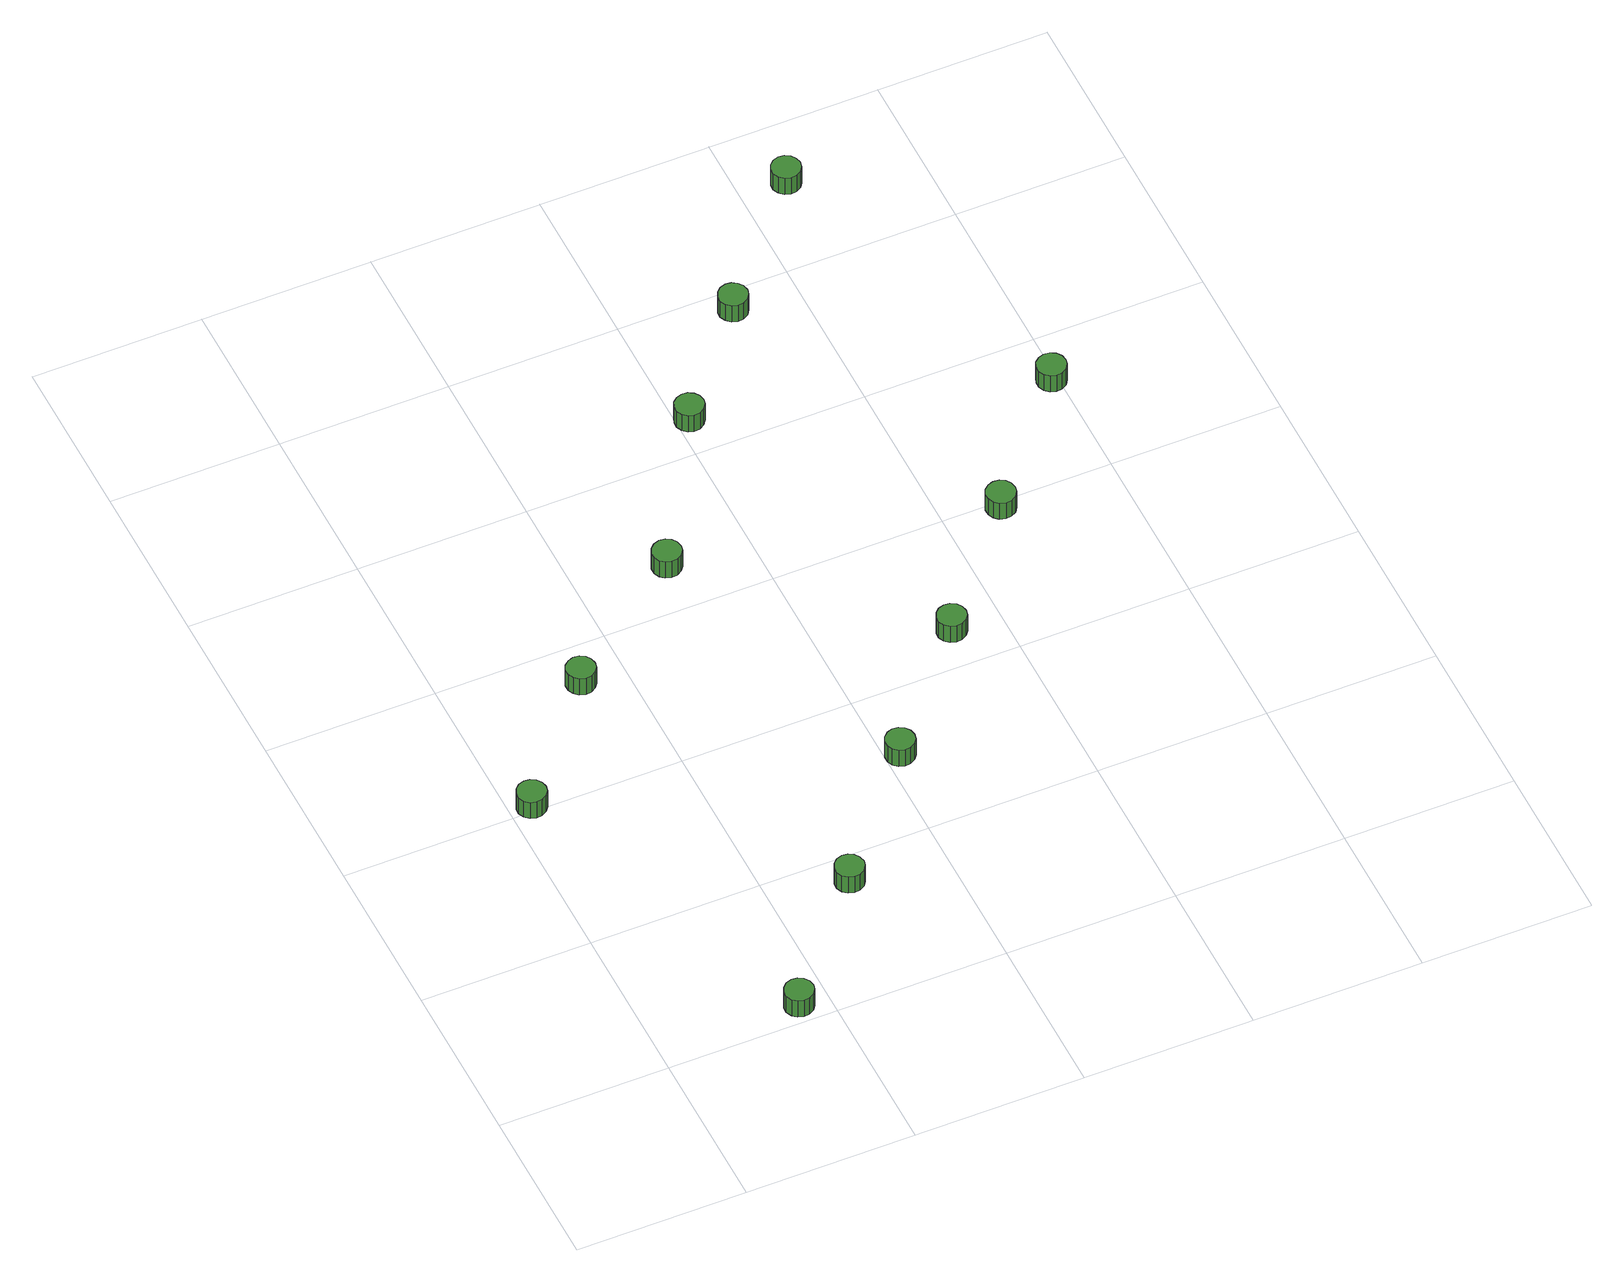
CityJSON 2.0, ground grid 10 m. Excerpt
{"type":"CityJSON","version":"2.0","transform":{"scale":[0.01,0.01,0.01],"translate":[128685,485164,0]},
"CityObjects":{
"tree1":{"type":"SolitaryVegetationObject","attributes":{"function":"something"},"geometry":[{"type":"MultiSurface","lod":"1","boundaries":[[[0,1,2,3,4,5,6,7,8,9,10,11,12,13,14]],[[15,16,17,18,19,20,21,22,23,24,25,26,27,28,29]],[[0,29,28,1]],[[1,28,27,2]],[[2,27,26,3]],[[3,26,25,4]],[[4,25,24,5]],[[5,24,23,6]],[[6,23,22,7]],[[7,22,21,8]],[[8,21,20,9]],[[9,20,19,10]],[[10,19,18,11]],[[11,18,17,12]],[[12,17,16,13]],[[13,16,15,14]],[[14,15,29,0]]]}]},
"tree2":{"type":"SolitaryVegetationObject","attributes":{"function":"something"},"geometry":[{"type":"MultiSurface","lod":"1","boundaries":[[[30,31,32,33,34,35,36,37,38,39,40,41,42,43,44]],[[45,46,47,48,49,50,51,52,53,54,55,56,57,58,59]],[[30,59,58,31]],[[31,58,57,32]],[[32,57,56,33]],[[33,56,55,34]],[[34,55,54,35]],[[35,54,53,36]],[[36,53,52,37]],[[37,52,51,38]],[[38,51,50,39]],[[39,50,49,40]],[[40,49,48,41]],[[41,48,47,42]],[[42,47,46,43]],[[43,46,45,44]],[[44,45,59,30]]]}]},
"tree3":{"type":"SolitaryVegetationObject","attributes":{"function":"something"},"geometry":[{"type":"MultiSurface","lod":"1","boundaries":[[[60,61,62,63,64,65,66,67,68,69,70,71,72,73,74]],[[75,76,77,78,79,80,81,82,83,84,85,86,87,88,89]],[[60,89,88,61]],[[61,88,87,62]],[[62,87,86,63]],[[63,86,85,64]],[[64,85,84,65]],[[65,84,83,66]],[[66,83,82,67]],[[67,82,81,68]],[[68,81,80,69]],[[69,80,79,70]],[[70,79,78,71]],[[71,78,77,72]],[[72,77,76,73]],[[73,76,75,74]],[[74,75,89,60]]]}]},
"tree4":{"type":"SolitaryVegetationObject","attributes":{"function":"something"},"geometry":[{"type":"MultiSurface","lod":"1","boundaries":[[[90,91,92,93,94,95,96,97,98,99,100,101,102,103,104]],[[105,106,107,108,109,110,111,112,113,114,115,116,117,118,119]],[[90,119,118,91]],[[91,118,117,92]],[[92,117,116,93]],[[93,116,115,94]],[[94,115,114,95]],[[95,114,113,96]],[[96,113,112,97]],[[97,112,111,98]],[[98,111,110,99]],[[99,110,109,100]],[[100,109,108,101]],[[101,108,107,102]],[[102,107,106,103]],[[103,106,105,104]],[[104,105,119,90]]]}]},
"tree5":{"type":"SolitaryVegetationObject","attributes":{"function":"something"},"geometry":[{"type":"MultiSurface","lod":"1","boundaries":[[[120,121,122,123,124,125,126,127,128,129,130,131,132,133,134]],[[135,136,137,138,139,140,141,142,143,144,145,146,147,148,149]],[[120,149,148,121]],[[121,148,147,122]],[[122,147,146,123]],[[123,146,145,124]],[[124,145,144,125]],[[125,144,143,126]],[[126,143,142,127]],[[127,142,141,128]],[[128,141,140,129]],[[129,140,139,130]],[[130,139,138,131]],[[131,138,137,132]],[[132,137,136,133]],[[133,136,135,134]],[[134,135,149,120]]]}]},
"tree6":{"type":"SolitaryVegetationObject","attributes":{"function":"something"},"geometry":[{"type":"MultiSurface","lod":"1","boundaries":[[[150,151,152,153,154,155,156,157,158,159,160,161,162,163,164]],[[165,166,167,168,169,170,171,172,173,174,175,176,177,178,179]],[[150,179,178,151]],[[151,178,177,152]],[[152,177,176,153]],[[153,176,175,154]],[[154,175,174,155]],[[155,174,173,156]],[[156,173,172,157]],[[157,172,171,158]],[[158,171,170,159]],[[159,170,169,160]],[[160,169,168,161]],[[161,168,167,162]],[[162,167,166,163]],[[163,166,165,164]],[[164,165,179,150]]]}]},
"tree7":{"type":"SolitaryVegetationObject","attributes":{"function":"something"},"geometry":[{"type":"MultiSurface","lod":"1","boundaries":[[[180,181,182,183,184,185,186,187,188,189,190,191,192,193,194]],[[195,196,197,198,199,200,201,202,203,204,205,206,207,208,209]],[[180,209,208,181]],[[181,208,207,182]],[[182,207,206,183]],[[183,206,205,184]],[[184,205,204,185]],[[185,204,203,186]],[[186,203,202,187]],[[187,202,201,188]],[[188,201,200,189]],[[189,200,199,190]],[[190,199,198,191]],[[191,198,197,192]],[[192,197,196,193]],[[193,196,195,194]],[[194,195,209,180]]]}]},
"tree8":{"type":"SolitaryVegetationObject","attributes":{"function":"something"},"geometry":[{"type":"MultiSurface","lod":"1","boundaries":[[[210,211,212,213,214,215,216,217,218,219,220,221,222,223,224]],[[225,226,227,228,229,230,231,232,233,234,235,236,237,238,239]],[[210,239,238,211]],[[211,238,237,212]],[[212,237,236,213]],[[213,236,235,214]],[[214,235,234,215]],[[215,234,233,216]],[[216,233,232,217]],[[217,232,231,218]],[[218,231,230,219]],[[219,230,229,220]],[[220,229,228,221]],[[221,228,227,222]],[[222,227,226,223]],[[223,226,225,224]],[[224,225,239,210]]]}]},
"tree9":{"type":"SolitaryVegetationObject","attributes":{"function":"something"},"geometry":[{"type":"MultiSurface","lod":"1","boundaries":[[[240,241,242,243,244,245,246,247,248,249,250,251,252,253,254]],[[255,256,257,258,259,260,261,262,263,264,265,266,267,268,269]],[[240,269,268,241]],[[241,268,267,242]],[[242,267,266,243]],[[243,266,265,244]],[[244,265,264,245]],[[245,264,263,246]],[[246,263,262,247]],[[247,262,261,248]],[[248,261,260,249]],[[249,260,259,250]],[[250,259,258,251]],[[251,258,257,252]],[[252,257,256,253]],[[253,256,255,254]],[[254,255,269,240]]]}]},
"tree10":{"type":"SolitaryVegetationObject","attributes":{"function":"something"},"geometry":[{"type":"MultiSurface","lod":"1","boundaries":[[[270,271,272,273,274,275,276,277,278,279,280,281,282,283,284]],[[285,286,287,288,289,290,291,292,293,294,295,296,297,298,299]],[[270,299,298,271]],[[271,298,297,272]],[[272,297,296,273]],[[273,296,295,274]],[[274,295,294,275]],[[275,294,293,276]],[[276,293,292,277]],[[277,292,291,278]],[[278,291,290,279]],[[279,290,289,280]],[[280,289,288,281]],[[281,288,287,282]],[[282,287,286,283]],[[283,286,285,284]],[[284,285,299,270]]]}]},
"tree11":{"type":"SolitaryVegetationObject","attributes":{"function":"something"},"geometry":[{"type":"MultiSurface","lod":"1","boundaries":[[[300,301,302,303,304,305,306,307,308,309,310,311,312,313,314]],[[315,316,317,318,319,320,321,322,323,324,325,326,327,328,329]],[[300,329,328,301]],[[301,328,327,302]],[[302,327,326,303]],[[303,326,325,304]],[[304,325,324,305]],[[305,324,323,306]],[[306,323,322,307]],[[307,322,321,308]],[[308,321,320,309]],[[309,320,319,310]],[[310,319,318,311]],[[311,318,317,312]],[[312,317,316,313]],[[313,316,315,314]],[[314,315,329,300]]]}]},
"tree12":{"type":"SolitaryVegetationObject","attributes":{"function":"something"},"geometry":[{"type":"MultiSurface","lod":"1","boundaries":[[[330,331,332,333,334,335,336,337,338,339,340,341,342,343,344]],[[345,346,347,348,349,350,351,352,353,354,355,356,357,358,359]],[[330,359,358,331]],[[331,358,357,332]],[[332,357,356,333]],[[333,356,355,334]],[[334,355,354,335]],[[335,354,353,336]],[[336,353,352,337]],[[337,352,351,338]],[[338,351,350,339]],[[339,350,349,340]],[[340,349,348,341]],[[341,348,347,342]],[[342,347,346,343]],[[343,346,345,344]],[[344,345,359,330]]]}]}
},
"vertices":[
[207,2020,186],[199,2054,186],[178,2083,186],[148,2101,186],[113,2104,186],[79,2094,186],[53,2070,186],[38,2038,186],[38,2002,186],[53,1970,186],[79,1946,186],[113,1935,186],[148,1939,186],[178,1957,186],[199,1985,186],[199,1985,59],[178,1957,59],[148,1939,59],[113,1935,59],[79,1946,59],[53,1970,59],[38,2002,59],[38,2038,59],[53,2070,59],[79,2094,59],[113,2104,59],[148,2101,59],[178,2083,59],[199,2054,59],[207,2020,59],
[912,113,177],[904,148,177],[884,177,177],[853,194,177],[818,198,177],[784,187,177],[758,163,177],[743,131,177],[743,96,177],[758,63,177],[784,40,177],[818,29,177],[853,33,177],[884,50,177],[904,79,177],[904,79,50],[884,50,50],[853,33,50],[818,29,50],[784,40,50],[758,63,50],[743,96,50],[743,131,50],[758,163,50],[784,187,50],[818,198,50],[853,194,50],[884,177,50],[904,148,50],[912,113,50],
[823,2729,184],[816,2763,184],[795,2792,184],[765,2810,184],[730,2813,184],[696,2802,184],[670,2779,184],[655,2746,184],[655,2711,184],[670,2679,184],[696,2655,184],[730,2644,184],[765,2648,184],[795,2665,184],[816,2694,184],[816,2694,57],[795,2665,57],[765,2648,57],[730,2644,57],[696,2655,57],[670,2679,57],[655,2711,57],[655,2746,57],[670,2779,57],[696,2802,57],[730,2813,57],[765,2810,57],[795,2792,57],[816,2763,57],[823,2729,57],
[1536,822,175],[1528,857,175],[1507,885,175],[1477,903,175],[1442,907,175],[1408,896,175],[1382,872,175],[1367,840,175],[1367,805,175],[1382,772,175],[1408,749,175],[1442,738,175],[1477,741,175],[1507,759,175],[1528,788,175],[1528,788,48],[1507,759,48],[1477,741,48],[1442,738,48],[1408,749,48],[1382,772,48],[1367,805,48],[1367,840,48],[1382,872,48],[1408,896,48],[1442,907,48],[1477,903,48],[1507,885,48],[1528,857,48],[1536,822,48],
[1596,3303,191],[1589,3338,191],[1568,3366,191],[1538,3384,191],[1502,3388,191],[1469,3377,191],[1443,3353,191],[1428,3321,191],[1428,3285,191],[1443,3253,191],[1469,3230,191],[1502,3219,191],[1538,3222,191],[1568,3240,191],[1589,3269,191],[1589,3269,64],[1568,3240,64],[1538,3222,64],[1502,3219,64],[1469,3230,64],[1443,3253,64],[1428,3285,64],[1428,3321,64],[1443,3353,64],[1469,3377,64],[1502,3388,64],[1538,3384,64],[1568,3366,64],[1589,3338,64],[1596,3303,64],
[2166,1542,180],[2159,1577,180],[2138,1605,180],[2107,1623,180],[2072,1627,180],[2039,1616,180],[2012,1592,180],[1998,1560,180],[1998,1524,180],[2012,1492,180],[2039,1468,180],[2072,1458,180],[2107,1461,180],[2138,1479,180],[2159,1508,180],[2159,1508,53],[2138,1479,53],[2107,1461,53],[2072,1458,53],[2039,1468,53],[2012,1492,53],[1998,1524,53],[1998,1560,53],[2012,1592,53],[2039,1616,53],[2072,1627,53],[2107,1623,53],[2138,1605,53],[2159,1577,53],[2166,1542,53],
[2153,4224,187],[2146,4258,187],[2125,4287,187],[2094,4305,187],[2059,4308,187],[2026,4297,187],[1999,4274,187],[1985,4241,187],[1985,4206,187],[1999,4174,187],[2026,4150,187],[2059,4139,187],[2094,4143,187],[2125,4161,187],[2146,4189,187],[2146,4189,60],[2125,4161,60],[2094,4143,60],[2059,4139,60],[2026,4150,60],[1999,4174,60],[1985,4206,60],[1985,4241,60],[1999,4274,60],[2026,4297,60],[2059,4308,60],[2094,4305,60],[2125,4287,60],[2146,4258,60],[2153,4224,60],
[2797,2251,175],[2789,2285,175],[2769,2314,175],[2738,2332,175],[2703,2335,175],[2669,2325,175],[2643,2301,175],[2628,2269,175],[2628,2233,175],[2643,2201,175],[2669,2177,175],[2703,2166,175],[2738,2170,175],[2769,2188,175],[2789,2216,175],[2789,2216,48],[2769,2188,48],[2738,2170,48],[2703,2166,48],[2669,2177,48],[2643,2201,48],[2628,2233,48],[2628,2269,48],[2643,2301,48],[2669,2325,48],[2703,2335,48],[2738,2332,48],[2769,2314,48],[2789,2285,48],[2797,2251,48],
[2702,4855,185],[2694,4890,185],[2673,4918,185],[2643,4936,185],[2608,4940,185],[2574,4929,185],[2548,4905,185],[2533,4873,185],[2533,4837,185],[2548,4805,185],[2574,4781,185],[2608,4770,185],[2643,4774,185],[2673,4792,185],[2694,4820,185],[2694,4820,58],[2673,4792,58],[2643,4774,58],[2608,4770,58],[2574,4781,58],[2548,4805,58],[2533,4837,58],[2533,4873,58],[2548,4905,58],[2574,4929,58],[2608,4940,58],[2643,4936,58],[2673,4918,58],[2694,4890,58],[2702,4855,58],
[3414,2960,171],[3406,2994,171],[3386,3023,171],[3355,3041,171],[3320,3044,171],[3286,3033,171],[3260,3010,171],[3245,2977,171],[3245,2942,171],[3260,2910,171],[3286,2886,171],[3320,2875,171],[3355,2879,171],[3386,2896,171],[3406,2925,171],[3406,2925,44],[3386,2896,44],[3355,2879,44],[3320,2875,44],[3286,2886,44],[3260,2910,44],[3245,2942,44],[3245,2977,44],[3260,3010,44],[3286,3033,44],[3320,3044,44],[3355,3041,44],[3386,3023,44],[3406,2994,44],[3414,2960,44],
[3346,5575,189],[3338,5609,189],[3318,5638,189],[3287,5656,189],[3252,5659,189],[3218,5649,189],[3192,5625,189],[3178,5593,189],[3178,5557,189],[3192,5525,189],[3218,5501,189],[3252,5490,189],[3287,5494,189],[3318,5512,189],[3338,5540,189],[3338,5540,62],[3318,5512,62],[3287,5494,62],[3252,5490,62],[3218,5501,62],[3192,5525,62],[3178,5557,62],[3178,5593,62],[3192,5625,62],[3218,5649,62],[3252,5659,62],[3287,5656,62],[3318,5638,62],[3338,5609,62],[3346,5575,62],
[4044,3680,182],[4037,3714,182],[4016,3743,182],[3986,3760,182],[3950,3764,182],[3917,3753,182],[3890,3730,182],[3876,3697,182],[3876,3662,182],[3890,3630,182],[3917,3606,182],[3950,3595,182],[3986,3599,182],[4016,3616,182],[4037,3645,182],[4037,3645,55],[4016,3616,55],[3986,3599,55],[3950,3595,55],[3917,3606,55],[3890,3630,55],[3876,3662,55],[3876,3697,55],[3890,3730,55],[3917,3753,55],[3950,3764,55],[3986,3760,55],[4016,3743,55],[4037,3714,55],[4044,3680,55]
]}
